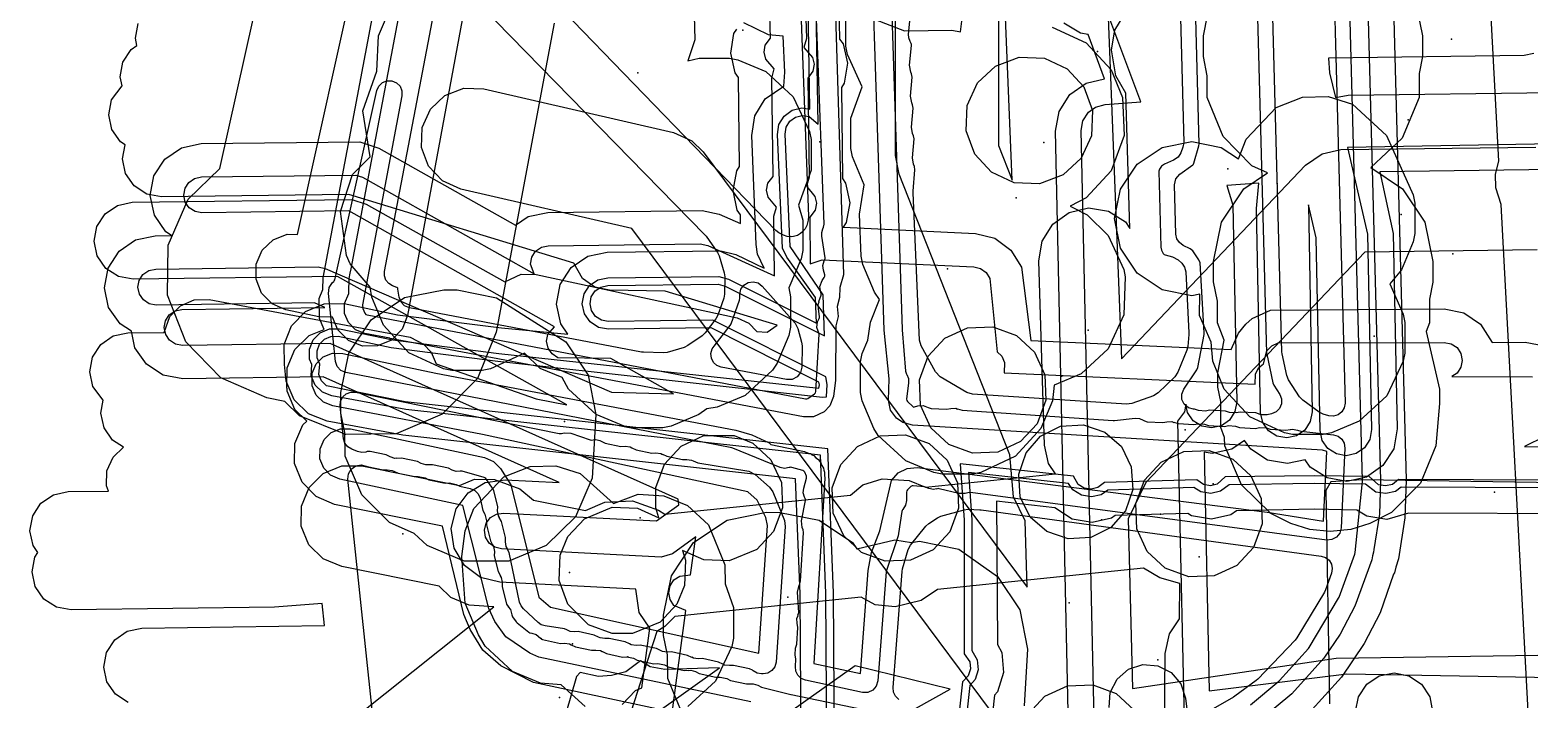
# Model space of a CAD drawing. Header units: metres. Extents: x 17722 to 17999, y 13535 to 15917.
# Drawn here: x 17754.1 to 17812.5, y 14520.5 to 14546.6 of the extents above; entities that cross this region are included whole.
import ezdxf

# ---------------------------------------------------------------- set-up
doc = ezdxf.new("R2010")
doc.units = ezdxf.units.M
for name, color, linetype in [('AI_GREENING_EXCLUSIONS', 1, 'Continuous'), ('AI_GREENING_LAWN', 82, 'Continuous'), ('AI_GREENING_REJECTED', 6, 'Continuous')]:
    doc.layers.add(name, color=color, linetype=linetype)

msp = doc.modelspace()

# ---------------------------------------------------------------- linework, layer by layer
at = {"layer": 'AI_GREENING_EXCLUSIONS'}
for points in [[(17804.041, 14643.293), (17804.252, 14642.348), (17804.369, 14639.492), (17804.594, 14638.435), (17804.778, 14636.972), (17805.972, 14592.513), (17806.125, 14590.634), (17806.675, 14571.831), (17807.039, 14552.829), (17807.675, 14529.07), (17807.62, 14527.588), (17807.377, 14525.993), (17807.265, 14525.667), (17807.212, 14525.455), (17807.173, 14525.402), (17806.653, 14523.899), (17806.041, 14522.701), (17805.16, 14521.397), (17803.882, 14519.989)], [(17803.203, 14642.637), (17803.371, 14639.434), (17803.778, 14636.946), (17804.973, 14592.45), (17805.126, 14590.603), (17805.675, 14571.809), (17806.039, 14552.809), (17806.675, 14529.044), (17806.631, 14527.731), (17806.406, 14526.364), (17806.401, 14526.259), (17806.364, 14526.112), (17806.339, 14525.956), (17805.674, 14524.158), (17805.097, 14523.068), (17804.468, 14522.136), (17803.223, 14520.742), (17802.002, 14519.732)], [(17794.989, 14590.999), (17795.195, 14572.5), (17795.28, 14569.918), (17795.651, 14569.379), (17795.814, 14568.616), (17795.677, 14567.552), (17795.32, 14567.001), (17795.339, 14565.614), (17795.756, 14555.317), (17796.235, 14554.543), (17796.336, 14553.731), (17796.216, 14552.962), (17795.874, 14552.402), (17796.604, 14533.781), (17803.754, 14541.317), (17804.397, 14541.759), (17805.134, 14541.921), (17812.708, 14542.022)], [(17812.462, 14519.08), (17811.36, 14539.792), (17811.158, 14540.437), (17811.146, 14540.969), (17811.271, 14541.477), (17810.27, 14560.285)], [(17782.175, 14520.427), (17773.941, 14522.163), (17773.584, 14522.319), (17772.648, 14522.962), (17772.22, 14523.559), (17771.994, 14524.069), (17770.985, 14528.075), (17766.198, 14529.094), (17765.839, 14529.249), (17765.567, 14529.528), (17765.423, 14529.891), (17765.428, 14530.281), (17765.582, 14530.639), (17765.862, 14530.911), (17766.224, 14531.056), (17766.614, 14531.051), (17771.818, 14529.942), (17772.176, 14529.788), (17772.448, 14529.509), (17772.847, 14528.874), (17773.936, 14524.51), (17774.385, 14524.113), (17782.49, 14522.322), (17782.832, 14527.298), (17782.768, 14527.61), (17782.424, 14528.281), (17782.07, 14528.602), (17771.75, 14530.84), (17765.919, 14531.948), (17765.557, 14532.094), (17765.279, 14532.368), (17765.126, 14532.727), (17765.126, 14532.802), (17765.114, 14532.833), (17765.119, 14533.223), (17765.273, 14533.582), (17765.553, 14533.854), (17765.916, 14533.998), (17766.306, 14533.993), (17769.93, 14533.222), (17781.595, 14531.005), (17781.595, 14531.005), (17782.226, 14530.827), (17782.888, 14530.513), (17782.964, 14530.449), (17784.269, 14530.172), (17784.38, 14530.124), (17784.497, 14530.094), (17784.557, 14530.048), (17784.627, 14530.018), (17784.711, 14529.931), (17784.808, 14529.858), (17784.846, 14529.792), (17784.899, 14529.738), (17784.944, 14529.626), (17785.005, 14529.521), (17785.015, 14529.446), (17785.043, 14529.375), (17785.042, 14529.255), (17785.058, 14529.135), (17784.628, 14521.921), (17786.442, 14521.528), (17786.748, 14525.539), (17786.87, 14526.244), (17787.194, 14527.08), (17787.655, 14529.049), (17787.911, 14529.344), (17788.26, 14529.518), (17788.65, 14529.545), (17802.267, 14527.808), (17804.455, 14527.468), (17804.581, 14530.168), (17804.416, 14530.219), (17788.468, 14531.197), (17788.091, 14531.297), (17787.843, 14531.468), (17787.617, 14531.786), (17787.53, 14532.166), (17787.556, 14532.997), (17787.371, 14534.891), (17786.604, 14558.186)], [(17768.991, 14553.96), (17788.162, 14546.541), (17789.993, 14546.568), (17790.33, 14546.511), (17790.414, 14547.125)], [(17785.279, 14553.476), (17785.781, 14537.047), (17785.638, 14536.552), (17785.634, 14536.172), (17785.538, 14535.818), (17785.583, 14535.424), (17785.487, 14535.07), (17785.47, 14532.945), (17785.395, 14532.318), (17785.249, 14531.957), (17785.031, 14531.719), (17784.616, 14531.526), (17784.226, 14531.523), (17777.762, 14532.752), (17777.754, 14532.753), (17768.153, 14534.577), (17768.137, 14534.583), (17767.171, 14534.767), (17766.81, 14534.914), (17766.532, 14535.188), (17766.38, 14535.547), (17766.377, 14535.937), (17766.377, 14535.937), (17766.547, 14536.322), (17766.55, 14536.37), (17766.561, 14536.912), (17766.6, 14537.118), (17766.6, 14537.12), (17766.631, 14537.281), (17768.689, 14548.159)], [(17791.813, 14549.245), (17791.813, 14542.077), (17792.343, 14540.733), (17791.881, 14552.153)], [(17783.118, 14519.171), (17773.729, 14521.186), (17772.459, 14521.826), (17771.757, 14522.441), (17771.268, 14523.252), (17771.025, 14523.825), (17770.195, 14527.263), (17765.99, 14528.116), (17765.273, 14528.425), (17764.728, 14528.984), (17764.439, 14529.709), (17764.45, 14530.489), (17764.758, 14531.206), (17764.911, 14531.354), (17764.452, 14531.805), (17764.147, 14532.524), (17764.147, 14532.61), (17764.13, 14532.652), (17764.141, 14533.432), (17764.45, 14534.149), (17765.009, 14534.693), (17765.58, 14534.92), (17765.401, 14535.345), (17765.395, 14536.125), (17765.395, 14536.125), (17765.539, 14536.481), (17765.546, 14536.929), (17768.124, 14550.612)], [(17774.537, 14546.843), (17772.273, 14534.823), (17771.545, 14533.014), (17770.179, 14531.62), (17768.385, 14530.855), (17766.434, 14530.835), (17764.624, 14531.564), (17764.061, 14532.115), (17763.36, 14532.266), (17761.569, 14533.041), (17760.211, 14534.442), (17759.493, 14536.256), (17759.524, 14538.207), (17760.299, 14539.997), (17761.531, 14541.19), (17763.495, 14550.029)], [(17771.401, 14549.369), (17768.833, 14535.471), (17768.615, 14534.928), (17768.205, 14534.51), (17767.667, 14534.281), (17767.082, 14534.275), (17766.539, 14534.493), (17766.121, 14534.903), (17765.908, 14535.402), (17765.378, 14535.412), (17764.096, 14535.688), (17763.559, 14535.92), (17763.152, 14536.34), (17762.936, 14536.885), (17762.946, 14537.47), (17763.178, 14538.007), (17763.598, 14538.414), (17764.143, 14538.63), (17764.545, 14538.623), (17766.951, 14549.445)], [(17792.369, 14518.93), (17777.556, 14538.853), (17770.897, 14540.388), (17770.185, 14540.708), (17769.65, 14541.276), (17769.374, 14542.006), (17769.397, 14542.786), (17769.717, 14543.497), (17770.286, 14544.032), (17771.015, 14544.309), (17771.795, 14544.285), (17779.171, 14542.585), (17779.882, 14542.265), (17780.327, 14541.83), (17792.923, 14524.889), (17792.857, 14527.472), (17792.398, 14528.403), (17792.256, 14530.043), (17787.952, 14540.964), (17787.813, 14541.698), (17787.813, 14549.245)], [(17785.262, 14507.601), (17785.42, 14520.641), (17785.396, 14524.672), (17785.178, 14530.273), (17768.74, 14532.108), (17765.683, 14532.734), (17765.487, 14532.925), (17765.38, 14533.176), (17765.424, 14533.568), (17765.312, 14533.823), (17765.309, 14534.097), (17765.41, 14534.35), (17765.601, 14534.545), (17765.852, 14534.653), (17766.125, 14534.656), (17768.196, 14534.218), (17772.346, 14533.691), (17784.965, 14532.283), (17785.118, 14532.296), (17785.153, 14532.781), (17785.094, 14533.078), (17780.702, 14535.286), (17776.635, 14535.232), (17776.367, 14535.282), (17776.137, 14535.431), (17775.983, 14535.656), (17775.926, 14535.923), (17775.976, 14536.191), (17776.124, 14536.421), (17776.349, 14536.575), (17776.617, 14536.632), (17780.915, 14536.686), (17781.178, 14536.614), (17785.047, 14534.669), (17784.999, 14536.274), (17783.709, 14538.155), (17783.513, 14542.521), (17783.555, 14542.791), (17783.697, 14543.024), (17783.917, 14543.185), (17784.183, 14543.25), (17784.453, 14543.208), (17784.8, 14542.91), (17784.705, 14548.176)], [(17807.999, 14547.878), (17808.303, 14546.347), (17808.303, 14545.541), (17808.172, 14544.882), (17808.172, 14543.957), (17807.509, 14542.371), (17806.298, 14541.22), (17807.53, 14540.396), (17808.398, 14539.099), (17808.702, 14537.568), (17808.702, 14536.762), (17808.571, 14536.103), (17808.571, 14535.178), (17808.45, 14534.85), (17808.964, 14532.6), (17808.964, 14532.036), (17808.825, 14530.391), (17808.221, 14528.946), (17807.098, 14527.802), (17806.251, 14527.369), (17805.512, 14527.139), (17804.72, 14527.065), (17803.928, 14527.139), (17803.189, 14527.369), (17802.406, 14527.759), (17801.262, 14528.882), (17800.615, 14530.391), (17800.599, 14530.724), (17800.455, 14531.108), (17800.455, 14532.12), (17800.344, 14532.676), (17800.344, 14533.24), (17800.595, 14534.502), (17800.329, 14535.178), (17800.329, 14536.021), (17800.18, 14536.771), (17800.18, 14537.573), (17800.484, 14539.104), (17801.352, 14540.401), (17802.279, 14541.021), (17801.673, 14541.291), (17800.55, 14542.435), (17799.93, 14543.957), (17799.93, 14544.8), (17799.781, 14545.55), (17799.781, 14546.352), (17800.085, 14547.883)], [(17779.119, 14520.002), (17779.653, 14523.985), (17779.192, 14524.184), (17779.04, 14524.411), (17778.987, 14524.679), (17779.04, 14524.946), (17779.192, 14525.174), (17779.419, 14525.325), (17779.84, 14525.379), (17780.037, 14526.849), (17779.137, 14526.197), (17778.69, 14526.065), (17772.488, 14526.38), (17772.223, 14526.447), (17772.004, 14526.61), (17771.864, 14526.844), (17771.825, 14527.115), (17771.891, 14527.379), (17772.054, 14527.599), (17772.289, 14527.739), (17772.559, 14527.778), (17778.515, 14527.475), (17779.379, 14528.101), (17779.356, 14528.319), (17765.824, 14534.38), (17760.075, 14534.304), (17759.806, 14534.354), (17759.577, 14534.503), (17759.423, 14534.728), (17759.366, 14534.995), (17759.415, 14535.263), (17759.564, 14535.493), (17759.789, 14535.647), (17760.056, 14535.704), (17765.616, 14535.778), (17765.205, 14535.955), (17759.051, 14535.874), (17758.783, 14535.923), (17758.554, 14536.072), (17758.399, 14536.297), (17758.342, 14536.564), (17758.392, 14536.833), (17758.54, 14537.062), (17758.766, 14537.217), (17759.033, 14537.274), (17765.356, 14537.357), (17765.623, 14537.3), (17776.765, 14532.485), (17779.177, 14532.418), (17776.732, 14533.796), (17774.679, 14533.822), (17774.45, 14533.97), (17774.295, 14534.195), (17774.238, 14534.463), (17774.288, 14534.731), (17774.54, 14535.031), (17766.548, 14539.534), (17760.834, 14539.459), (17760.565, 14539.509), (17760.336, 14539.657), (17760.182, 14539.882), (17760.125, 14540.15), (17760.174, 14540.418), (17760.323, 14540.647), (17760.548, 14540.802), (17760.815, 14540.859), (17766.812, 14540.932), (17767.071, 14540.847), (17773.75, 14537.083), (17773.612, 14537.469), (17773.662, 14537.737), (17773.81, 14537.967), (17774.035, 14538.121), (17774.303, 14538.178), (17780.206, 14538.256), (17780.505, 14538.194), (17783.098, 14537.016), (17783.07, 14539.332), (17783.174, 14539.685), (17782.849, 14540.077), (17782.793, 14540.344), (17782.843, 14540.613), (17783.051, 14540.882), (17782.993, 14544.706), (17783.091, 14545.061), (17782.759, 14545.446), (17782.697, 14545.712), (17782.742, 14545.982), (17782.945, 14546.255), (17782.904, 14547.584)], [(17784.965, 14507.969), (17785.12, 14520.643), (17785.096, 14524.663), (17784.886, 14530.03), (17768.758, 14531.802), (17765.881, 14532.337), (17765.519, 14532.483), (17765.24, 14532.755), (17765.086, 14533.114), (17765.104, 14533.56), (17765.018, 14533.762), (17765.014, 14534.152), (17765.159, 14534.514), (17765.432, 14534.793), (17765.79, 14534.946), (17766.18, 14534.951), (17768.252, 14534.513), (17772.379, 14533.989), (17784.83, 14532.635), (17784.853, 14532.772), (17784.829, 14532.876), (17780.633, 14534.985), (17776.639, 14534.932), (17776.255, 14535.003), (17775.928, 14535.216), (17775.707, 14535.537), (17775.626, 14535.919), (17775.697, 14536.303), (17775.909, 14536.63), (17776.231, 14536.851), (17776.613, 14536.932), (17780.937, 14536.985), (17781.313, 14536.882), (17784.732, 14535.163), (17784.702, 14536.173), (17783.579, 14537.731), (17783.417, 14538.086), (17783.213, 14542.508), (17783.273, 14542.894), (17783.476, 14543.227), (17783.791, 14543.457), (17784.17, 14543.549), (17784.482, 14543.501), (17784.415, 14547.529)], [(17779.961, 14547.609), (17780.006, 14546.199), (17779.731, 14545.374), (17780.167, 14545.486), (17781.354, 14545.486), (17781.677, 14545.421), (17782.76, 14544.968), (17783.834, 14543.98), (17784.465, 14542.633), (17784.53, 14542.311), (17784.53, 14541.124), (17784.031, 14539.765), (17784.205, 14539.182), (17784.205, 14537.995), (17784.14, 14537.672), (17783.653, 14536.538), (17783.725, 14536.198), (17783.725, 14535.011), (17783.66, 14534.689), (17783.206, 14533.605), (17783.029, 14533.342), (17781.955, 14532.354), (17780.872, 14531.901), (17780.474, 14531.836), (17780.165, 14531.612), (17779.082, 14531.159), (17778.76, 14531.094), (17777.572, 14531.094), (17777.25, 14531.159), (17776.166, 14531.612), (17775.093, 14532.6), (17774.838, 14533.049), (17773.984, 14533.406), (17773.373, 14533.995), (17772.058, 14533.386), (17771.736, 14533.321), (17770.548, 14533.321), (17770.226, 14533.386), (17768.879, 14534.017), (17767.891, 14535.091), (17767.438, 14536.174), (17767.373, 14536.57), (17766.599, 14537.481), (17766.599, 14537.481), (17766.452, 14537.806), (17766.226, 14539.512), (17766.689, 14540.95), (17767.372, 14541.635), (17767.092, 14543.437), (17767.641, 14544.981), (17767.706, 14546.354), (17768.16, 14547.438)], [(17784.297, 14547.845), (17784.346, 14546.249), (17784.248, 14545.894), (17784.581, 14545.509), (17784.643, 14545.242), (17784.598, 14544.973), (17784.394, 14544.699), (17784.452, 14540.849), (17784.347, 14540.497), (17784.672, 14540.104), (17784.729, 14539.837), (17784.679, 14539.569), (17784.47, 14539.299), (17784.492, 14537.479), (17784.955, 14537.636), (17790.853, 14537.363), (17791.118, 14537.297), (17791.338, 14537.135), (17791.479, 14536.901), (17791.763, 14534.056), (17791.938, 14533.886), (17792.047, 14533.636), (17792.028, 14533.232), (17801.794, 14532.799), (17801.805, 14533.188), (17801.931, 14533.431), (17802.118, 14533.588), (17802.254, 14534.089), (17802.441, 14534.289), (17802.689, 14534.402), (17809.152, 14534.42), (17809.42, 14534.367), (17809.647, 14534.215), (17809.799, 14533.988), (17809.852, 14533.72), (17809.799, 14533.453), (17809.647, 14533.226), (17809.445, 14533.09), (17812.584, 14533.078)], [(17785.609, 14547.465), (17785.635, 14546.226), (17785.766, 14546.043), (17785.942, 14545.283), (17785.813, 14544.513), (17785.706, 14544.341), (17785.74, 14540.802), (17785.867, 14540.616), (17786.029, 14539.853), (17785.886, 14539.086), (17785.775, 14538.9), (17790.913, 14538.662), (17791.671, 14538.474), (17792.299, 14538.011), (17792.702, 14537.343), (17793.067, 14534.488), (17800.864, 14534.142), (17801.149, 14534.774), (17801.435, 14535.135), (17801.682, 14535.344), (17802.392, 14535.668), (17809.152, 14535.72), (17809.918, 14535.568), (17810.567, 14535.135), (17811.015, 14534.411), (17812.298, 14534.428), (17813.049, 14534.289)], [(17795.547, 14519.178), (17795.032, 14542.661), (17795.1, 14543.045), (17795.309, 14543.375), (17795.581, 14543.576), (17795.957, 14543.68), (17797.346, 14543.784), (17796.027, 14547.313)], [(17757.962, 14520.408), (17757.471, 14520.727), (17757.139, 14521.209), (17757.018, 14521.781), (17757.124, 14522.357), (17757.443, 14522.848), (17757.925, 14523.179), (17758.498, 14523.301), (17765.6, 14523.395), (17765.509, 14524.256), (17763.652, 14524.11), (17755.745, 14524.005), (17755.17, 14524.112), (17754.679, 14524.431), (17754.347, 14524.913), (17754.225, 14525.485), (17754.332, 14526.061), (17754.453, 14526.248), (17754.267, 14526.518), (17754.145, 14527.091), (17754.252, 14527.666), (17754.57, 14528.157), (17755.053, 14528.489), (17755.625, 14528.611), (17757.197, 14528.631), (17757.119, 14528.833), (17757.135, 14529.418), (17757.374, 14529.953), (17757.78, 14530.337), (17757.357, 14530.611), (17757.025, 14531.093), (17756.904, 14531.666), (17756.997, 14532.169), (17756.591, 14532.699), (17756.469, 14533.271), (17756.576, 14533.847), (17756.895, 14534.338), (17757.377, 14534.669), (17757.949, 14534.791), (17759.368, 14534.81), (17759.584, 14535.427), (17759.993, 14535.846), (17760.53, 14536.077), (17761.116, 14536.085), (17768.927, 14534.628), (17769.446, 14534.357), (17769.742, 14534.038), (17769.937, 14533.584), (17773.828, 14532.227), (17775.025, 14531.992), (17766.101, 14536.98), (17758.161, 14536.875), (17757.585, 14536.982), (17757.094, 14537.3), (17756.763, 14537.783), (17756.641, 14538.355), (17756.747, 14538.931), (17757.066, 14539.422), (17757.548, 14539.753), (17758.121, 14539.875), (17766.657, 14539.975), (17767.214, 14539.795), (17772.619, 14536.773), (17773.251, 14537.074), (17773.836, 14537.064), (17781.644, 14535.38), (17782.103, 14535.166), (17782.412, 14534.847), (17782.821, 14534.824), (17783.203, 14535.086), (17778.85, 14536.417), (17776.682, 14536.452), (17776.11, 14536.575), (17775.629, 14536.908), (17775.292, 14537.505), (17766.546, 14540.179), (17759.263, 14540.083), (17758.688, 14540.19), (17758.197, 14540.508), (17757.865, 14540.991), (17757.744, 14541.563), (17757.844, 14542.107), (17757.664, 14542.224), (17757.332, 14542.706), (17757.21, 14543.279), (17757.317, 14543.854), (17757.725, 14544.407), (17757.652, 14544.753), (17757.758, 14545.328), (17758.077, 14545.819), (17758.305, 14545.976), (17758.245, 14546.26), (17758.351, 14546.835)], [(17784.016, 14512.731), (17784.12, 14520.652), (17784.097, 14524.633), (17783.913, 14529.106), (17768.647, 14530.809), (17765.697, 14531.354), (17764.973, 14531.645), (17764.415, 14532.19), (17764.108, 14532.908), (17764.04, 14533.555), (17764.031, 14534.335), (17764.321, 14535.06), (17764.866, 14535.618), (17765.584, 14535.925), (17766.364, 14535.934), (17768.435, 14535.496), (17772.49, 14534.983), (17775.061, 14534.746), (17774.788, 14535.142), (17774.626, 14535.906), (17774.768, 14536.673), (17775.193, 14537.328), (17775.836, 14537.77), (17776.599, 14537.932), (17781.01, 14537.983), (17781.604, 14537.846), (17782.695, 14537.306), (17782.444, 14537.857), (17782.392, 14538.232), (17782.214, 14542.466), (17782.334, 14543.237), (17782.74, 14543.904), (17783.465, 14544.387), (17783.506, 14544.934), (17783.434, 14546.337), (17782.872, 14546.395), (17781.912, 14546.858)], [(17766.93, 14519.933), (17772.19, 14524.123), (17771.228, 14524.19), (17770.507, 14524.489), (17770.065, 14524.932), (17766.268, 14525.693), (17765.547, 14525.993), (17764.996, 14526.545), (17764.698, 14527.267), (17764.699, 14528.047), (17764.999, 14528.767), (17765.551, 14529.319), (17766.273, 14529.616), (17767.053, 14529.615), (17770.855, 14528.854), (17771.429, 14529.091), (17772.209, 14529.09), (17773.2, 14528.721), (17773.732, 14528.277), (17775.745, 14527.874), (17776.498, 14528.198), (17777.582, 14528.256), (17778.596, 14527.895), (17778.841, 14527.729), (17786.06, 14528.478), (17786.538, 14528.875), (17787.283, 14529.105), (17788.339, 14529.047), (17788.978, 14528.781), (17794.033, 14529.306), (17793.763, 14529.703), (17793.605, 14530.421), (17793.38, 14537.588), (17793.508, 14538.358), (17793.921, 14539.02), (17794.556, 14539.474), (17795.316, 14539.65), (17796.086, 14539.522), (17796.748, 14539.109), (17796.927, 14538.858), (17796.762, 14544.117), (17796.378, 14544.79), (17796.208, 14545.808), (17796.336, 14546.577), (17796.668, 14547.109)], [(17793.897, 14546.693), (17795.219, 14546.079), (17796.19, 14545.03), (17796.643, 14543.947), (17796.702, 14542.467), (17796.19, 14541.092), (17795.219, 14540.043), (17794.605, 14539.725), (17795.263, 14539.389), (17796.073, 14538.579), (17796.687, 14537.257), (17796.746, 14536.965), (17796.687, 14535.486), (17796.073, 14534.164), (17795.025, 14533.193), (17793.981, 14532.756), (17793.916, 14532.148), (17793.462, 14531.065), (17792.474, 14529.991), (17791.128, 14529.36), (17790.805, 14529.295), (17789.618, 14529.295), (17789.295, 14529.36), (17788.212, 14529.814), (17787.138, 14530.802), (17786.961, 14531.065), (17786.508, 14532.148), (17786.442, 14532.471), (17786.442, 14533.658), (17786.508, 14533.981), (17786.727, 14534.504), (17786.84, 14535.211), (17787.183, 14536.09), (17786.987, 14536.371), (17786.534, 14537.455), (17786.469, 14537.777), (17786.411, 14539.406), (17786.594, 14540.553), (17786.138, 14541.64), (17786.073, 14541.962), (17786.073, 14543.15), (17786.51, 14544.361), (17785.937, 14545.623), (17785.872, 14545.946), (17785.872, 14547.133)], [(17794.541, 14519.443), (17794.032, 14542.639), (17794.167, 14543.408), (17794.587, 14544.066), (17795.226, 14544.514), (17795.942, 14544.682), (17795.299, 14546.403), (17795.005, 14546.453), (17794.36, 14546.849)], [(17777.173, 14520.327), (17777.695, 14520.868), (17777.938, 14520.973), (17778.249, 14523.299), (17777.839, 14523.913), (17777.713, 14524.813), (17772.422, 14525.082), (17771.665, 14525.273), (17771.039, 14525.738), (17770.639, 14526.408), (17770.526, 14527.181), (17770.717, 14527.937), (17771.183, 14528.563), (17771.853, 14528.963), (17772.625, 14529.076), (17774.723, 14528.97), (17765.554, 14533.077), (17760.092, 14533.004), (17759.325, 14533.146), (17758.67, 14533.571), (17758.228, 14534.214), (17758.093, 14534.851), (17757.647, 14535.141), (17757.204, 14535.784), (17757.042, 14536.547), (17757.184, 14537.314), (17757.609, 14537.969), (17758.252, 14538.411), (17759.016, 14538.573), (17759.651, 14538.582), (17759.429, 14538.726), (17758.987, 14539.369), (17758.825, 14540.132), (17758.967, 14540.9), (17759.392, 14541.554), (17760.035, 14541.996), (17760.798, 14542.159), (17766.968, 14542.222), (17767.71, 14541.979), (17773.033, 14538.979), (17773.522, 14539.316), (17774.285, 14539.478), (17780.282, 14539.555), (17780.956, 14539.414), (17781.773, 14539.045), (17781.782, 14539.379), (17781.654, 14539.565), (17781.493, 14540.328), (17781.636, 14541.096), (17781.746, 14541.266), (17781.704, 14544.729), (17781.574, 14544.912), (17781.398, 14545.672), (17781.526, 14546.442), (17781.634, 14546.614)], [(17812.638, 14545.663), (17812.256, 14545.582), (17804.651, 14545.482), (17804.692, 14544.915), (17804.923, 14543.947), (17805.416, 14544.043), (17813.365, 14544.148)], [(17813.391, 14542.149), (17805.388, 14542.001), (17806.168, 14538.636), (17806.322, 14531.029), (17806.254, 14530.644), (17806.043, 14530.316), (17805.723, 14530.092), (17805.342, 14530.009), (17804.958, 14530.077), (17804.629, 14530.287), (17804.406, 14530.607), (17804.322, 14530.988), (17804.171, 14538.488), (17803.865, 14539.77), (17804.009, 14531.72), (17803.94, 14531.336), (17803.73, 14531.008), (17803.41, 14530.784), (17803.029, 14530.7), (17802.645, 14530.769), (17802.316, 14530.979), (17802.093, 14531.299), (17802.009, 14531.68), (17801.849, 14539.627), (17801.936, 14540.615), (17800.699, 14540.523), (17800.927, 14539.754), (17801.081, 14532.11), (17801.012, 14531.726), (17800.802, 14531.397), (17800.482, 14531.174), (17800.101, 14531.09), (17799.717, 14531.159), (17799.388, 14531.369), (17799.165, 14531.689), (17799.094, 14532.013), (17799.042, 14531.723), (17798.78, 14531.359), (17799.035, 14519.727)], [(17813.404, 14541.149), (17806.641, 14541.059), (17807.168, 14538.656), (17807.322, 14531.049), (17807.185, 14530.28), (17806.765, 14529.623), (17806.125, 14529.176), (17805.362, 14529.009), (17804.594, 14529.146), (17803.937, 14529.566), (17803.737, 14529.852), (17803.049, 14529.701), (17802.281, 14529.837), (17801.623, 14530.258), (17801.381, 14530.605), (17800.883, 14530.258), (17800.121, 14530.091), (17799.807, 14530.146), (17800.011, 14520.859), (17805.365, 14521.523), (17813.391, 14521.376)], [(17812.76, 14538.022), (17806.057, 14537.933), (17797.548, 14528.964), (17796.856, 14527.559), (17797.024, 14520.945), (17804.949, 14522.127), (17812.786, 14522.249)], [(17815.439, 14531.925), (17812.268, 14530.371), (17820.424, 14530.25)], [(17775.733, 14520.253), (17774.81, 14521.091), (17774.001, 14521.156), (17772.917, 14521.609), (17771.843, 14522.597), (17771.584, 14523.037), (17771.069, 14524.269), (17770.94, 14526.088), (17771.07, 14527.085), (17771.409, 14527.961), (17772.57, 14529.182), (17773.6, 14529.59), (17774.594, 14529.616), (17774.594, 14529.616), (17775.542, 14529.316), (17776.836, 14528.144), (17777.804, 14528.508), (17778.797, 14528.448), (17779.715, 14528.066), (17780.53, 14527.316), (17781.175, 14525.759), (17781.182, 14525.029), (17781.502, 14524.098), (17781.502, 14522.91), (17781.437, 14522.588), (17780.806, 14521.241), (17779.732, 14520.253)], [(17821.97, 14529.023), (17807.369, 14529.08), (17807.132, 14528.895), (17806.866, 14528.833), (17806.596, 14528.876), (17806.234, 14529.201), (17804.088, 14529.229), (17800.627, 14529.183), (17800.325, 14528.899), (17800.058, 14528.838), (17799.789, 14528.883), (17799.526, 14529.072), (17795.934, 14528.97), (17795.683, 14528.766), (17795.416, 14528.705), (17795.147, 14528.75), (17794.916, 14528.895), (17794.737, 14529.207), (17790.322, 14529.699), (17790.484, 14527.496), (17790.478, 14522.299), (17790.695, 14521.981), (17790.719, 14521.709), (17790.637, 14521.448), (17790.413, 14521.214), (17789.2, 14510.115)], [(17821.851, 14528.724), (17807.474, 14528.779), (17807.256, 14528.622), (17806.876, 14528.533), (17806.491, 14528.595), (17806.088, 14528.9), (17804.091, 14528.929), (17800.781, 14528.876), (17800.447, 14528.625), (17800.067, 14528.538), (17799.682, 14528.603), (17799.417, 14528.769), (17796.06, 14528.673), (17795.805, 14528.492), (17795.425, 14528.405), (17795.04, 14528.47), (17794.71, 14528.677), (17794.532, 14528.928), (17790.648, 14529.361), (17790.783, 14527.518), (17790.778, 14522.431), (17790.983, 14522.065), (17791.017, 14521.676), (17790.9, 14521.304), (17790.699, 14521.064), (17789.511, 14510.199)], [(17824.101, 14520.539), (17824.244, 14520.772), (17824.532, 14520.949), (17824.307, 14526.46), (17823.929, 14526.529), (17823.684, 14526.65), (17823.513, 14526.846), (17823.261, 14526.908), (17823.04, 14527.069), (17822.898, 14527.302), (17822.869, 14527.622), (17822.687, 14527.789), (17821.465, 14528.48), (17821.056, 14528.34), (17820.789, 14528.397), (17820.564, 14528.553), (17820.403, 14528.85), (17805.937, 14529.066), (17804.743, 14528.999), (17804.542, 14528.656), (17804.694, 14520.359)], [(17821.579, 14527.725), (17807.762, 14527.778), (17806.912, 14527.533), (17806.141, 14527.659), (17805.757, 14527.896), (17804.101, 14527.929), (17801.067, 14527.862), (17800.856, 14527.712), (17800.096, 14527.538), (17799.326, 14527.668), (17799.177, 14527.762), (17796.357, 14527.681), (17796.214, 14527.579), (17795.454, 14527.405), (17794.684, 14527.535), (17794.001, 14527.981), (17791.733, 14528.234), (17791.778, 14522.661), (17791.943, 14522.345), (17792.011, 14521.567), (17791.777, 14520.823), (17791.664, 14520.688), (17790.535, 14510.358)], [(17779.555, 14519.891), (17778.95, 14521.336), (17778.935, 14522.257), (17778.786, 14523.006), (17778.786, 14523.808), (17779.09, 14525.339), (17779.957, 14526.637), (17781.255, 14527.504), (17781.255, 14527.504), (17782.786, 14527.808), (17783.308, 14527.803), (17784.838, 14527.499), (17786.136, 14526.632), (17786.305, 14526.379), (17787.78, 14526.735), (17788.431, 14526.633), (17788.745, 14526.682), (17790.276, 14526.378), (17791.773, 14525.31), (17792.641, 14524.013), (17792.945, 14522.482), (17792.806, 14520.273)], [(17798.173, 14508.082), (17798.301, 14522.31), (17798.46, 14523.074), (17798.858, 14523.658), (17798.869, 14525.042), (17798.084, 14525.26), (17797.453, 14525.639), (17789.446, 14524.808), (17788.802, 14524.377), (17787.799, 14524.134), (17787.022, 14524.207), (17786.469, 14524.499), (17779.224, 14523.747), (17778.834, 14523.357), (17778.52, 14523.165), (17774.474, 14510.614)], [(17768.13, 14508.751), (17789.935, 14520.921), (17786.242, 14521.831), (17769.308, 14509.804)], [(17768.227, 14512.675), (17780.96, 14521.75), (17778.842, 14521.694), (17778.265, 14521.793), (17777.893, 14522.028), (17777.323, 14521.604), (17776.758, 14521.453), (17776.259, 14521.42), (17775.54, 14521.577), (17775.395, 14521.422), (17774.791, 14519.296)], [(17796.114, 14520.212), (17796.159, 14520.796), (17796.423, 14521.318), (17796.868, 14521.699), (17797.424, 14521.881), (17798.007, 14521.836), (17798.529, 14521.571), (17798.91, 14521.127), (17799.092, 14520.571), (17799.729, 14515.281)], [(17805.699, 14520.057), (17805.814, 14520.631), (17806.139, 14521.117), (17806.625, 14521.442), (17807.199, 14521.557), (17807.773, 14521.442), (17808.26, 14521.117), (17808.585, 14520.631), (17808.699, 14520.057)]]:
    msp.add_lwpolyline(points, dxfattribs=at)
for points in [[(17794.487, 14545.067), (17795.134, 14544.368), (17795.475, 14543.451), (17795.436, 14542.465), (17795.027, 14541.583), (17794.328, 14540.936), (17793.411, 14540.595), (17792.425, 14540.634), (17791.543, 14541.043), (17790.896, 14541.742), (17790.555, 14542.659), (17790.594, 14543.645), (17791.003, 14544.527), (17791.702, 14545.174), (17792.619, 14545.515), (17793.605, 14545.476), (17794.487, 14545.067)], [(17808.005, 14539.842), (17808.005, 14538.655), (17807.94, 14538.332), (17807.487, 14537.249), (17807.028, 14536.704), (17807.552, 14535.516), (17807.617, 14535.193), (17807.617, 14534.006), (17807.552, 14533.683), (17806.921, 14532.337), (17805.847, 14531.349), (17804.764, 14530.896), (17804.442, 14530.831), (17803.254, 14530.831), (17802.932, 14530.896), (17801.585, 14531.526), (17800.597, 14532.6), (17800.144, 14533.683), (17800.079, 14534.43), (17799.634, 14535.466), (17799.643, 14536.3), (17799.329, 14536.238), (17798.181, 14536.466), (17797.207, 14537.116), (17796.557, 14538.09), (17796.329, 14539.238), (17796.557, 14540.386), (17797.207, 14541.359), (17798.181, 14542.009), (17799.329, 14542.238), (17800.477, 14542.009), (17801.145, 14541.563), (17801.447, 14542.333), (17802.607, 14543.555), (17803.637, 14543.962), (17804.631, 14543.989), (17805.58, 14543.689), (17806.905, 14542.478), (17807.94, 14540.165), (17808.005, 14539.842)], [(17767.411, 14535.295), (17768.708, 14536.163), (17770.239, 14536.467), (17770.761, 14536.462), (17772.292, 14536.158), (17774.986, 14534.436), (17775.854, 14533.139), (17776.158, 14531.608), (17776.011, 14529.141), (17775.364, 14527.632), (17774.22, 14526.509), (17772.775, 14525.905), (17771.037, 14525.905), (17769.592, 14526.509), (17769.093, 14526.987), (17768.131, 14527.406), (17767.051, 14528.486), (17766.404, 14529.995), (17766.388, 14530.915), (17766.239, 14531.665), (17766.239, 14532.467), (17766.543, 14533.998), (17767.411, 14535.295)], [(17792.509, 14534.688), (17793.208, 14534.04), (17793.617, 14533.159), (17793.657, 14532.173), (17793.315, 14531.256), (17792.668, 14530.557), (17791.787, 14530.147), (17790.8, 14530.108), (17789.883, 14530.45), (17789.184, 14531.097), (17788.775, 14531.978), (17788.736, 14532.964), (17789.077, 14533.881), (17789.724, 14534.58), (17790.606, 14534.99), (17791.592, 14535.029), (17792.509, 14534.688)], [(17795.949, 14530.928), (17796.593, 14530.362), (17796.98, 14529.582), (17797.039, 14528.696), (17796.754, 14527.863), (17796.188, 14527.219), (17795.408, 14526.832), (17794.522, 14526.773), (17793.689, 14527.058), (17793.045, 14527.624), (17792.658, 14528.404), (17792.599, 14529.29), (17792.884, 14530.123), (17793.45, 14530.767), (17794.23, 14531.154), (17795.116, 14531.213), (17795.949, 14530.928)], [(17778.605, 14527.593), (17778.487, 14527.978), (17778.487, 14528.769), (17778.828, 14529.686), (17779.475, 14530.385), (17780.357, 14530.795), (17781.537, 14530.795), (17782.26, 14530.493), (17782.959, 14529.845), (17783.368, 14528.964), (17783.407, 14527.978), (17783.066, 14527.061), (17782.419, 14526.362), (17781.343, 14525.913), (17780.357, 14525.952), (17779.528, 14526.326), (17779.646, 14525.942), (17779.607, 14524.956), (17779.305, 14524.233), (17778.658, 14523.534), (17777.582, 14523.086), (17776.79, 14523.086), (17775.873, 14523.427), (17775.067, 14524.233), (17774.726, 14525.15), (17774.765, 14526.136), (17775.067, 14526.859), (17775.714, 14527.558), (17776.79, 14528.006), (17777.776, 14527.967), (17778.605, 14527.593)], [(17789.117, 14530.479), (17789.816, 14529.832), (17790.225, 14528.95), (17790.264, 14527.964), (17789.923, 14527.047), (17789.276, 14526.348), (17788.394, 14525.939), (17787.408, 14525.9), (17786.491, 14526.241), (17785.792, 14526.888), (17785.383, 14527.77), (17785.344, 14528.756), (17785.685, 14529.673), (17786.332, 14530.372), (17787.214, 14530.781), (17788.2, 14530.82), (17789.117, 14530.479)], [(17800.923, 14529.869), (17801.622, 14529.222), (17802.031, 14528.34), (17802.07, 14527.354), (17801.729, 14526.437), (17801.082, 14525.738), (17800.2, 14525.329), (17799.214, 14525.29), (17798.297, 14525.631), (17797.598, 14526.278), (17797.189, 14527.16), (17797.15, 14528.146), (17797.491, 14529.063), (17798.138, 14529.762), (17799.02, 14530.171), (17800.006, 14530.21), (17800.923, 14529.869)], [(17797.094, 14520.105), (17797.503, 14519.223), (17797.542, 14518.237), (17797.201, 14517.32), (17796.554, 14516.621), (17795.672, 14516.212), (17794.686, 14516.173), (17793.769, 14516.514), (17793.07, 14517.161), (17792.661, 14518.043), (17792.622, 14519.029), (17792.963, 14519.946), (17793.61, 14520.645), (17794.492, 14521.054), (17795.478, 14521.093), (17796.395, 14520.752), (17797.094, 14520.105)]]:
    msp.add_lwpolyline(points, close=True, dxfattribs=at)
at = {"layer": 'AI_GREENING_LAWN'}
for points in [[(17799.355, 14641.496), (17802.24, 14534.005), (17802.246, 14533.96), (17802.485, 14532.842), (17802.519, 14532.76), (17802.753, 14532.397), (17802.824, 14532.219), (17802.822, 14532.027), (17802.749, 14531.849), (17802.613, 14531.713), (17802.437, 14531.637), (17802.258, 14531.599), (17802.068, 14531.596), (17801.996, 14531.623), (17801.994, 14531.617), (17801.82, 14531.672), (17801.219, 14531.708), (17801.062, 14531.675), (17800.794, 14531.691), (17800.643, 14531.744), (17800.018, 14531.782), (17799.861, 14531.749), (17799.593, 14531.766), (17799.442, 14531.818), (17799.403, 14531.821), (17799.202, 14531.877), (17799.041, 14532.011), (17798.949, 14532.198), (17798.942, 14532.407), (17799.021, 14532.601), (17799.531, 14533.351), (17799.57, 14533.444), (17799.814, 14534.731), (17799.817, 14534.792), (17799.656, 14537.511), (17799.612, 14537.639), (17799.368, 14537.982), (17799.274, 14538.061), (17798.998, 14538.194), (17798.852, 14538.301), (17798.753, 14538.453), (17798.715, 14538.631), (17798.663, 14540.552), (17798.716, 14540.788), (17798.872, 14540.972), (17799.371, 14541.329), (17799.399, 14541.357), (17799.417, 14541.394), (17799.611, 14542.069), (17799.621, 14542.144), (17798.952, 14567.05)], [(17802.576, 14633.27), (17805.294, 14532.058), (17805.264, 14531.875), (17805.17, 14531.715), (17805.024, 14531.601), (17804.847, 14531.547), (17804.662, 14531.562), (17804.447, 14531.621), (17804.281, 14531.702), (17803.647, 14532.172), (17803.526, 14532.302), (17803.096, 14532.965), (17803.026, 14533.133), (17802.85, 14533.968), (17802.839, 14534.058), (17799.987, 14640.279)], [(17798.355, 14566.955), (17799.019, 14542.202), (17798.988, 14542.013), (17798.906, 14541.794), (17798.796, 14541.622), (17798.626, 14541.507), (17798.265, 14541.359), (17798.157, 14541.274), (17798.074, 14541.156), (17798.057, 14541.121), (17798.051, 14541.083), (17798.129, 14538.12), (17798.155, 14538.015), (17798.222, 14537.883), (17798.253, 14537.845), (17798.298, 14537.822), (17798.585, 14537.75), (17798.808, 14537.628), (17798.944, 14537.498), (17799.054, 14537.344), (17799.099, 14537.161), (17799.217, 14534.794), (17799.217, 14534.731), (17799.18, 14534.263), (17799.144, 14534.112), (17798.793, 14533.256), (17798.677, 14533.085), (17798.02, 14532.455), (17797.845, 14532.346), (17797, 14532.039), (17796.797, 14532.01), (17790.802, 14532.405), (17790.581, 14532.473), (17789.549, 14533.081), (17789.365, 14533.271), (17788.807, 14534.284), (17788.745, 14534.504), (17788.496, 14540.24), (17788.497, 14540.302), (17788.566, 14541.141), (17788.547, 14541.26), (17788.506, 14541.352), (17788.466, 14541.596), (17788.531, 14542.341), (17788.51, 14542.465), (17788.472, 14542.546), (17788.428, 14542.801), (17788.496, 14543.54), (17788.472, 14543.67), (17788.438, 14543.739), (17788.39, 14544.007), (17788.461, 14544.74), (17788.435, 14544.875), (17788.405, 14544.933), (17788.352, 14545.213), (17788.43, 14545.977), (17788.428, 14546.013), (17788.415, 14546.047), (17788.372, 14546.127), (17788.321, 14546.269), (17788.314, 14546.419), (17788.395, 14547.178)], [(17801.618, 14520.32), (17802.718, 14521.23), (17802.745, 14521.255), (17803.872, 14522.509), (17803.9, 14522.548), (17805.042, 14524.462), (17805.062, 14524.504), (17805.674, 14526.176), (17805.688, 14526.237), (17805.974, 14529.009), (17805.975, 14529.041), (17805.079, 14562.415)], [(17787.304, 14558.206), (17788.071, 14534.92), (17788.072, 14534.909), (17788.197, 14533.298), (17788.235, 14533.185), (17788.243, 14533.172), (17788.31, 14533.013), (17788.318, 14532.84), (17788.24, 14532.213), (17788.246, 14532.16), (17788.276, 14532.114), (17788.478, 14531.925), (17788.511, 14531.903), (17788.551, 14531.908), (17788.679, 14531.945), (17788.886, 14531.96), (17789.078, 14531.891), (17789.196, 14531.853), (17789.797, 14531.817), (17789.959, 14531.852), (17790.149, 14531.855), (17790.222, 14531.827), (17790.224, 14531.834), (17790.396, 14531.779), (17796.278, 14531.383), (17796.32, 14531.384), (17797.131, 14531.467), (17797.294, 14531.457), (17797.444, 14531.395), (17797.488, 14531.369), (17797.602, 14531.333), (17798.204, 14531.296), (17798.365, 14531.331), (17798.555, 14531.335), (17798.627, 14531.307), (17798.629, 14531.313), (17798.803, 14531.258), (17799.405, 14531.222), (17799.561, 14531.255), (17799.829, 14531.239), (17799.981, 14531.187), (17800.606, 14531.148), (17800.763, 14531.181), (17801.03, 14531.165), (17801.182, 14531.112), (17801.807, 14531.073), (17801.964, 14531.107), (17802.231, 14531.09), (17802.383, 14531.038), (17802.984, 14530.999), (17803.163, 14531.032), (17803.165, 14531.024), (17803.244, 14531.043), (17803.438, 14531.01), (17803.57, 14530.959), (17804.84, 14530.827), (17805.02, 14530.773), (17805.168, 14530.656), (17805.261, 14530.493), (17805.288, 14530.306), (17805.143, 14527.199), (17805.092, 14527), (17804.964, 14526.839), (17804.783, 14526.742), (17804.578, 14526.727), (17790.72, 14528.575), (17790.625, 14528.569), (17790.514, 14528.54), (17790.268, 14528.538), (17789.509, 14528.725), (17789.472, 14528.729), (17789.399, 14528.713), (17789.398, 14528.719), (17789.28, 14528.698), (17789.098, 14528.733), (17788.932, 14528.799), (17788.499, 14528.838), (17788.45, 14528.832), (17788.408, 14528.807), (17788.276, 14528.683), (17788.248, 14528.644), (17788.238, 14528.597), (17788.237, 14528.267), (17788.2, 14528.079), (17788.094, 14527.919), (17788.084, 14527.909), (17788.062, 14527.878), (17788.051, 14527.841), (17787.928, 14526.977), (17787.907, 14526.89), (17787.46, 14525.545), (17787.448, 14525.485), (17787.123, 14521.246), (17787.062, 14521.043), (17786.923, 14520.883), (17786.73, 14520.796), (17786.518, 14520.795), (17784.307, 14521.274), (17784.142, 14521.343), (17784.012, 14521.465), (17783.933, 14521.625), (17783.915, 14521.803), (17783.937, 14522.085), (17783.903, 14522.256), (17783.921, 14522.516), (17783.973, 14522.669), (17784.012, 14523.328), (17783.977, 14523.49), (17783.973, 14523.68), (17784.017, 14523.795), (17784.011, 14523.798), (17784.04, 14523.867), (17784.043, 14523.904), (17783.996, 14524.698), (17784.06, 14524.974), (17784.087, 14525.022), (17784.119, 14525.129), (17784.232, 14527.019), (17784.216, 14527.124), (17784.182, 14527.209), (17784.157, 14527.48), (17784.301, 14528.271), (17784.302, 14528.308), (17784.292, 14528.344), (17784.266, 14528.399), (17784.222, 14528.569), (17784.239, 14528.744), (17784.348, 14529.135), (17784.352, 14529.176), (17784.343, 14529.215), (17784.276, 14529.372), (17784.245, 14529.414), (17784.2, 14529.438), (17783.776, 14529.557), (17783.74, 14529.562), (17783.704, 14529.555), (17783.674, 14529.545), (17783.497, 14529.518), (17783.322, 14529.555), (17781.487, 14530.308), (17781.44, 14530.322), (17766.428, 14533.242), (17766.235, 14533.325), (17766.092, 14533.48), (17766.027, 14533.681), (17765.749, 14536.323), (17765.78, 14536.557), (17765.916, 14536.75), (17765.957, 14536.787), (17765.981, 14536.816), (17765.995, 14536.851), (17767.632, 14544.219), (17767.71, 14544.396), (17767.849, 14544.53), (17767.849, 14544.53), (17768.028, 14544.602), (17768.221, 14544.6), (17768.399, 14544.526), (17768.536, 14544.389), (17768.61, 14544.211), (17768.612, 14544.018), (17767.078, 14535.878), (17767.094, 14535.736), (17767.171, 14535.555), (17767.205, 14535.51), (17767.256, 14535.486), (17784.309, 14532.22), (17784.355, 14532.22), (17784.398, 14532.238), (17784.66, 14532.417), (17784.696, 14532.456), (17784.711, 14532.507), (17784.834, 14534.743), (17784.83, 14534.781), (17784.797, 14534.853), (17784.805, 14534.856), (17784.75, 14535.001), (17784.768, 14535.22), (17784.842, 14535.349), (17784.858, 14535.387), (17784.858, 14535.431), (17784.809, 14535.729), (17784.816, 14535.731), (17784.799, 14535.891), (17784.838, 14536.001), (17784.828, 14536.005), (17784.916, 14536.253), (17784.922, 14536.307), (17784.899, 14536.365), (17784.87, 14536.601), (17784.953, 14536.825), (17785.038, 14536.95), (17785.057, 14536.997), (17785.053, 14537.048), (17785.001, 14537.231), (17784.984, 14537.416), (17785.037, 14537.596), (17785.061, 14537.643), (17785.073, 14537.679), (17785.073, 14537.717), (17784.942, 14538.551), (17784.941, 14538.698), (17784.982, 14538.839), (17785.013, 14538.906), (17785.036, 14539.019), (17784.493, 14553.609)], [(17783.931, 14552.526), (17784.424, 14539.317), (17784.407, 14539.17), (17784.355, 14538.974), (17784.295, 14538.835), (17784.195, 14538.72), (17784.118, 14538.655), (17783.991, 14538.577), (17783.846, 14538.54), (17783.747, 14538.53), (17783.595, 14538.537), (17783.453, 14538.59), (17783.275, 14538.689), (17783.158, 14538.778), (17772.112, 14550.198)], [(17771.092, 14548.132), (17780.391, 14538.611), (17780.443, 14538.549), (17780.882, 14537.923), (17780.951, 14537.782), (17781.148, 14537.131), (17781.17, 14536.977), (17781.158, 14536.297), (17781.131, 14536.142), (17780.902, 14535.481), (17780.826, 14535.341), (17780.401, 14534.786), (17780.287, 14534.677), (17779.726, 14534.293), (17779.585, 14534.226), (17778.933, 14534.032), (17778.777, 14534.012), (17778.013, 14534.033), (17777.934, 14534.042), (17768.906, 14535.759), (17768.716, 14535.838), (17768.575, 14535.986), (17768.504, 14536.178), (17768.458, 14536.496), (17768.446, 14536.535), (17768.411, 14536.556), (17768.243, 14536.622), (17768.096, 14536.712), (17767.989, 14536.846), (17767.933, 14537.009), (17767.936, 14537.181), (17769.962, 14547.792)], [(17767.93, 14515.576), (17766.508, 14529.098), (17766.531, 14529.308), (17766.639, 14529.49), (17766.812, 14529.611), (17767.02, 14529.65), (17767.226, 14529.599), (17767.254, 14529.585), (17767.878, 14529.454), (17768.043, 14529.464), (17768.231, 14529.439), (17768.298, 14529.402), (17768.301, 14529.408), (17768.465, 14529.327), (17769.088, 14529.196), (17769.248, 14529.206), (17769.51, 14529.15), (17769.653, 14529.076), (17770.299, 14528.938), (17770.459, 14528.948), (17770.721, 14528.892), (17770.864, 14528.818), (17771.267, 14528.732), (17771.441, 14528.659), (17771.575, 14528.527), (17771.651, 14528.355), (17771.759, 14527.882), (17771.84, 14527.736), (17771.903, 14527.48), (17771.899, 14527.319), (17772.053, 14526.701), (17772.14, 14526.54), (17772.134, 14526.537), (17772.174, 14526.472), (17772.205, 14526.284), (17772.201, 14526.119), (17772.356, 14525.501), (17772.442, 14525.34), (17772.436, 14525.337), (17772.476, 14525.272), (17772.508, 14525.086), (17772.504, 14524.918), (17772.683, 14524.226), (17772.699, 14524.189), (17772.755, 14524.129), (17772.748, 14524.122), (17772.832, 14524.025), (17772.891, 14523.822), (17772.894, 14523.776), (17772.914, 14523.736), (17773.05, 14523.55), (17773.095, 14523.503), (17773.549, 14523.138), (17773.584, 14523.119), (17773.664, 14523.104), (17773.663, 14523.097), (17773.828, 14523.056), (17774.003, 14522.907), (17774.007, 14522.902), (17774.038, 14522.872), (17774.078, 14522.856), (17774.773, 14522.701), (17774.94, 14522.71), (17775.127, 14522.684), (17775.194, 14522.647), (17775.196, 14522.653), (17775.36, 14522.572), (17775.983, 14522.438), (17776.148, 14522.447), (17776.336, 14522.422), (17776.403, 14522.384), (17776.406, 14522.39), (17776.57, 14522.309), (17777.193, 14522.175), (17777.353, 14522.184), (17777.615, 14522.128), (17777.757, 14522.053), (17778.402, 14521.913), (17778.563, 14521.922), (17778.825, 14521.865), (17778.966, 14521.79), (17779.589, 14521.654), (17779.771, 14521.66), (17779.771, 14521.653), (17779.848, 14521.66), (17780.029, 14521.605), (17780.176, 14521.528), (17780.821, 14521.388), (17780.982, 14521.397), (17781.244, 14521.34), (17781.385, 14521.265), (17782.008, 14521.129), (17782.19, 14521.134), (17782.191, 14521.127), (17782.27, 14521.134), (17782.454, 14521.076), (17782.591, 14521.002), (17783.739, 14520.718), (17783.748, 14520.716), (17794.747, 14518.43)], [(17787.943, 14520.523), (17787.811, 14520.645), (17787.73, 14520.806), (17787.712, 14520.985), (17788.062, 14525.498), (17788.081, 14525.601), (17788.303, 14526.353), (17788.392, 14526.524), (17788.99, 14527.27), (17789.108, 14527.377), (17789.439, 14527.592), (17789.577, 14527.655), (17790.475, 14527.906), (17790.626, 14527.924), (17791.09, 14527.908), (17791.141, 14527.904), (17804.362, 14526.105), (17804.531, 14526.05), (17804.67, 14525.94), (17804.762, 14525.789), (17804.795, 14525.614), (17804.765, 14525.44), (17804.765, 14525.44), (17804.53, 14524.791), (17804.489, 14524.704), (17803.421, 14522.917), (17803.353, 14522.827), (17801.906, 14521.318), (17801.842, 14521.262), (17801.008, 14520.645), (17800.96, 14520.614), (17800.07, 14520.102)]]:
    msp.add_lwpolyline(points, dxfattribs=at)
for points in [[(17782.079, 14536.752), (17782.276, 14536.782), (17782.469, 14536.733), (17782.627, 14536.613), (17783.902, 14535.163), (17784.008, 14534.965), (17784.156, 14534.425), (17784.174, 14534.286), (17784.162, 14533.455), (17784.112, 14533.244), (17783.978, 14533.075), (17783.785, 14532.977), (17783.569, 14532.971), (17781.033, 14533.453), (17780.862, 14533.519), (17780.727, 14533.642), (17780.646, 14533.806), (17780.628, 14533.988), (17780.677, 14534.164), (17780.758, 14534.272), (17780.756, 14534.274), (17781.375, 14535.073), (17781.412, 14535.143), (17781.735, 14536.058), (17781.749, 14536.137), (17781.752, 14536.291), (17781.795, 14536.485), (17781.91, 14536.648), (17782.079, 14536.752)], [(17775.182, 14530.882), (17775.934, 14530.626), (17775.97, 14530.62), (17776.045, 14530.63), (17776.045, 14530.626), (17776.147, 14530.638), (17776.307, 14530.603), (17776.355, 14530.575), (17776.356, 14530.577), (17776.52, 14530.497), (17777.13, 14530.368), (17777.295, 14530.378), (17777.483, 14530.353), (17777.55, 14530.316), (17777.553, 14530.322), (17777.717, 14530.241), (17778.327, 14530.112), (17778.492, 14530.122), (17778.681, 14530.098), (17778.748, 14530.06), (17778.751, 14530.066), (17778.915, 14529.986), (17779.525, 14529.857), (17779.69, 14529.867), (17779.878, 14529.842), (17779.935, 14529.81), (17779.938, 14529.815), (17780.118, 14529.732), (17782.102, 14529.405), (17782.355, 14529.283), (17782.903, 14528.79), (17783.032, 14528.606), (17783.487, 14527.482), (17783.523, 14527.26), (17783.162, 14521.98), (17783.114, 14521.798), (17783.002, 14521.646), (17782.841, 14521.547), (17782.656, 14521.514), (17782.592, 14521.515), (17782.423, 14521.547), (17782.275, 14521.635), (17782.243, 14521.661), (17782.135, 14521.715), (17781.512, 14521.849), (17781.347, 14521.839), (17781.159, 14521.864), (17781.092, 14521.902), (17781.089, 14521.896), (17780.925, 14521.977), (17780.303, 14522.111), (17780.138, 14522.102), (17779.949, 14522.127), (17779.882, 14522.165), (17779.88, 14522.159), (17779.716, 14522.24), (17779.093, 14522.374), (17778.928, 14522.364), (17778.74, 14522.39), (17778.673, 14522.427), (17778.67, 14522.422), (17778.506, 14522.503), (17777.883, 14522.636), (17777.718, 14522.627), (17777.53, 14522.652), (17777.463, 14522.69), (17777.46, 14522.684), (17777.297, 14522.765), (17776.674, 14522.899), (17776.509, 14522.889), (17776.32, 14522.915), (17776.254, 14522.952), (17776.251, 14522.947), (17776.087, 14523.028), (17775.464, 14523.162), (17775.312, 14523.153), (17775.148, 14523.17), (17774.999, 14523.24), (17774.964, 14523.264), (17774.929, 14523.275), (17774.176, 14523.386), (17774.03, 14523.431), (17773.906, 14523.517), (17773.336, 14524.053), (17773.243, 14524.173), (17773.19, 14524.314), (17772.786, 14526.237), (17772.697, 14526.412), (17772.702, 14526.414), (17772.667, 14526.472), (17772.635, 14526.659), (17772.64, 14526.825), (17772.485, 14527.443), (17772.399, 14527.604), (17772.405, 14527.607), (17772.364, 14527.672), (17772.333, 14527.86), (17772.337, 14528.025), (17772.179, 14528.657), (17772.14, 14528.742), (17771.868, 14529.118), (17771.84, 14529.146), (17771.804, 14529.163), (17770.958, 14529.405), (17770.921, 14529.41), (17770.88, 14529.403), (17770.715, 14529.4), (17770.559, 14529.451), (17770.423, 14529.522), (17769.801, 14529.656), (17769.618, 14529.65), (17769.618, 14529.656), (17769.541, 14529.649), (17769.359, 14529.704), (17769.213, 14529.78), (17768.59, 14529.914), (17768.407, 14529.907), (17768.407, 14529.914), (17768.331, 14529.907), (17768.149, 14529.961), (17768.002, 14530.038), (17767.379, 14530.172), (17767.259, 14530.168), (17767.21, 14530.153), (17767.047, 14530.134), (17766.887, 14530.168), (17766.657, 14530.259), (17766.503, 14530.355), (17766.394, 14530.499), (17766.343, 14530.672), (17766.21, 14531.941), (17766.225, 14532.127), (17766.307, 14532.295), (17766.445, 14532.42), (17766.62, 14532.486), (17766.806, 14532.484), (17774.725, 14530.879), (17774.821, 14530.879), (17774.926, 14530.899), (17775.182, 14530.882)]]:
    msp.add_lwpolyline(points, close=True, dxfattribs=at)
at = {"layer": 'AI_GREENING_REJECTED'}
for p in [(17781.87, 14546.57), (17809.43, 14546.22), (17795.67, 14545.74), (17777.79, 14544.91), (17807.75, 14543.08), (17784.87, 14542.22), (17793.58, 14542.2), (17800.73, 14541.18), (17802.65, 14540.6), (17792.5, 14540.05), (17807.47, 14539.4), (17809.49, 14537.87), (17789.83, 14537.28), (17795.3, 14534.9), (17806.42, 14534.66), (17794.28, 14533.11), (17774.94, 14531.34), (17799.07, 14531.02), (17800.16, 14528.92), (17811.11, 14528.59), (17777.88, 14527.59), (17795.82, 14527.51), (17798.12, 14527.73), (17804.45, 14527.92), (17768.64, 14526.97), (17799.62, 14526.08), (17775.13, 14525.46), (17783.62, 14524.5), (17794.56, 14524.28), (17775.24, 14522.69), (17777.4, 14522.18), (17798.01, 14522.06), (17774.74, 14520.6)]:
    msp.add_point(p, dxfattribs=at)

doc.saveas('drawing.dxf')
